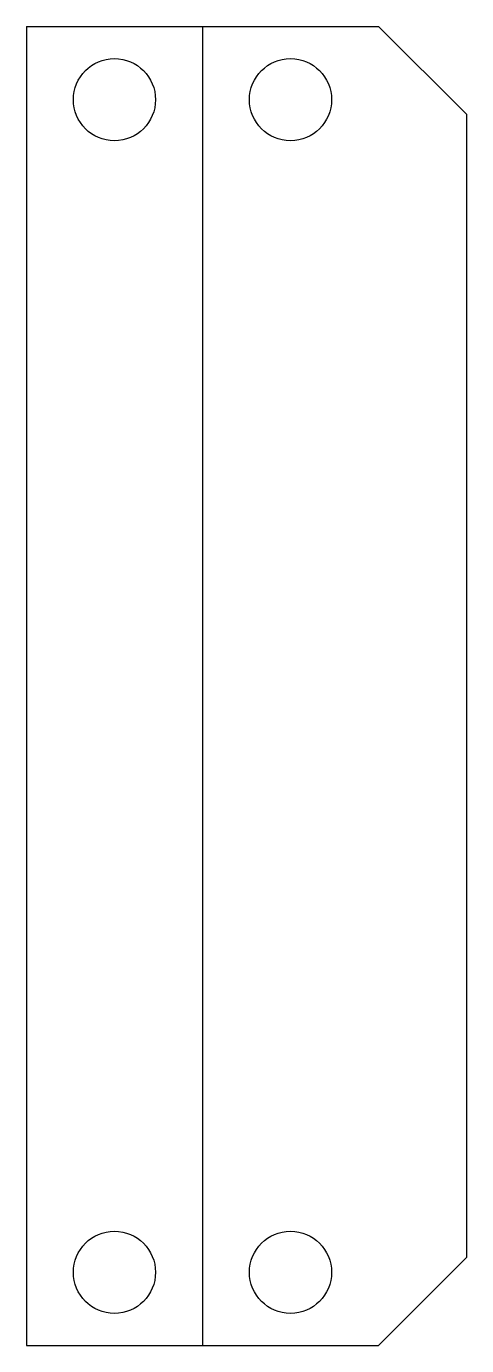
# Model space of a CAD drawing. Header units: millimetres. Extents: x 14 to 29, y -100 to -55.
import ezdxf

# ---------------------------------------------------------------- set-up
doc = ezdxf.new("R2010")
doc.units = ezdxf.units.MM
doc.header["$MEASUREMENT"] = 0
doc.layers.add('GUIDES', color=98, linetype='Continuous')

msp = doc.modelspace()

# ---------------------------------------------------------------- linework, layer by layer
at = {"layer": 'GUIDES'}
for p, q in [((14, -55), (14, -100)), ((14, -55), (20, -55)), ((20, -55), (20, -100)), ((20, -55), (26, -55)), ((26, -55), (29, -58)), ((29, -58), (29, -97)), ((26, -100), (29, -97)), ((14, -100), (20, -100)), ((20, -100), (26, -100))]:
    msp.add_line(p, q, dxfattribs=at)
for centre in [(17, -57.5), (23, -57.5), (17, -97.5), (23, -97.5), (23, -97.5)]:
    msp.add_circle(centre, 1.4, dxfattribs=at)

doc.saveas('drawing.dxf')
